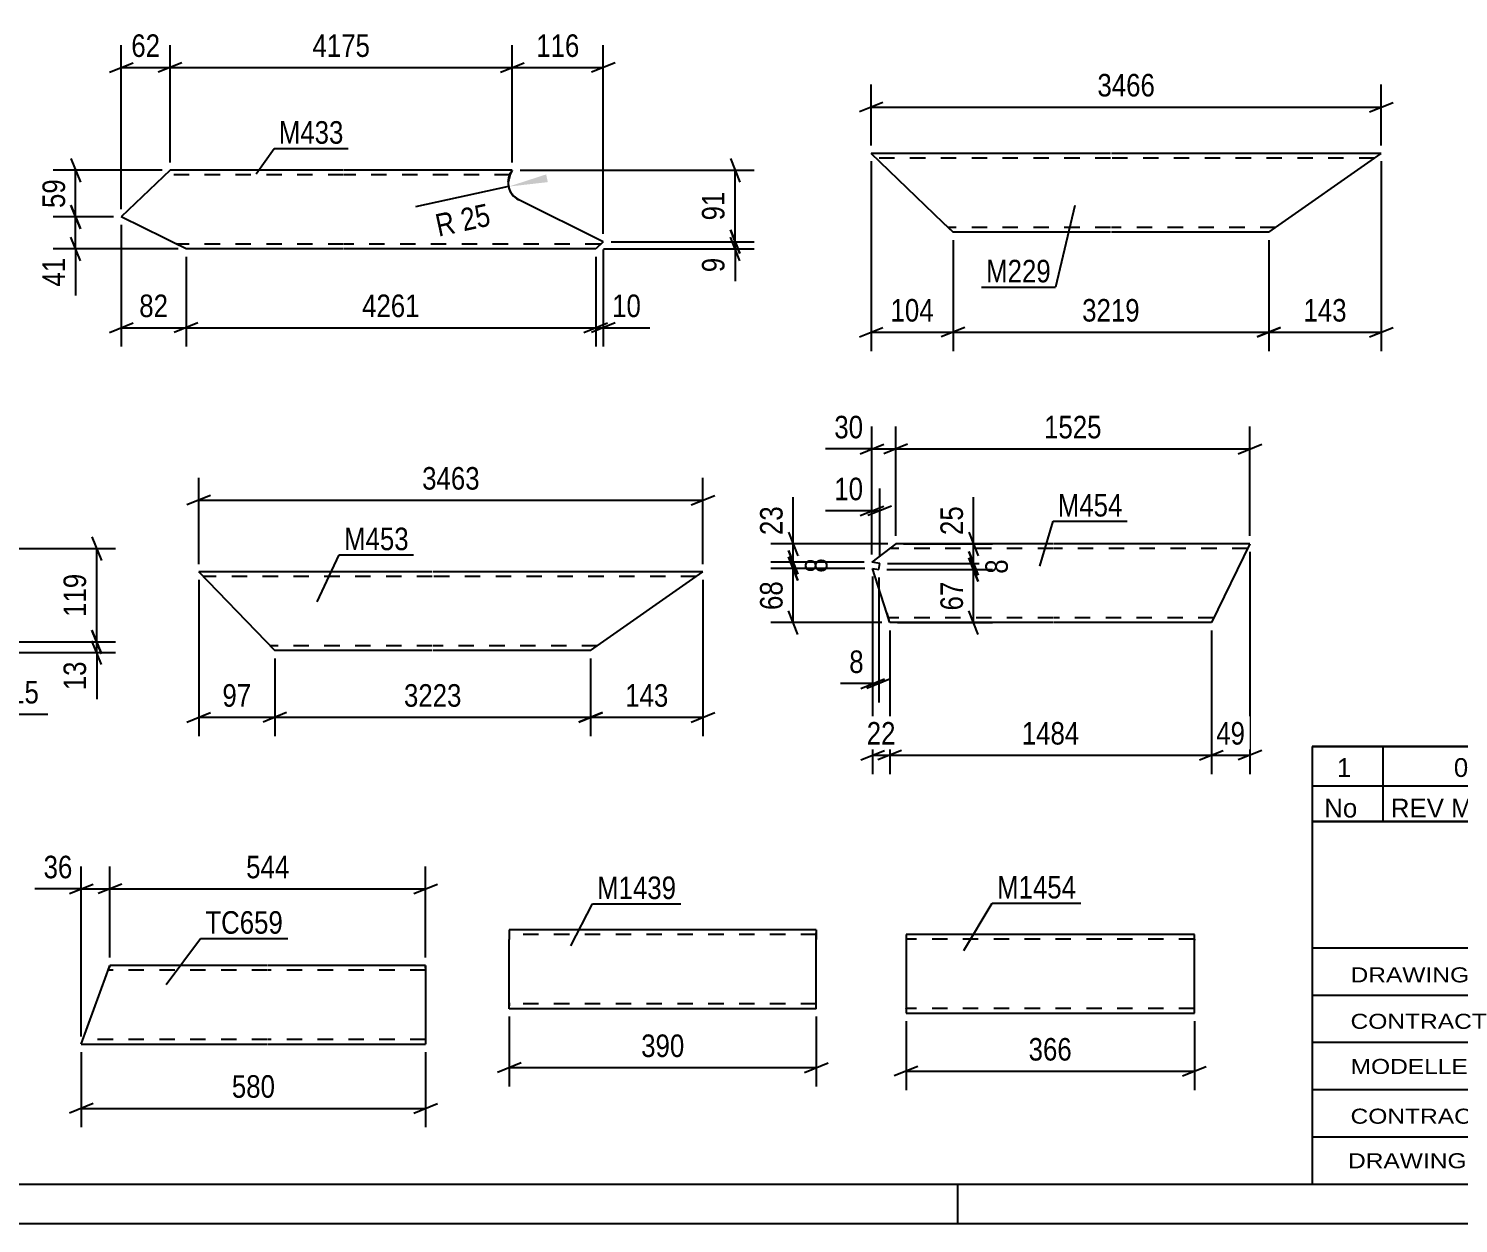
# Model space of a CAD drawing. Header units: millimetres. Extents: x 0 to 420, y 0 to 297.
# Drawn here: x 92 to 273.6, y 0 to 151.7 of the extents above; entities that cross this region are included whole.
import ezdxf

# ---------------------------------------------------------------- set-up
doc = ezdxf.new("R2010")
doc.units = ezdxf.units.MM
doc.linetypes.add('DXK_LINE_DOT2', pattern=[3.9198, 1.9599, -1.9599])
doc.styles.add('Arial Narrow', font='ARIALN.TTF', dxfattribs={"height": 0.2})

# ---------------------------------------------------------------- blocks, each defined once
blk = doc.blocks.new('Unknown-389636550-11126 - 39757')
at = {"color": 5, "linetype": 'Continuous'}
for p, q in [((5, 5), (415, 5)), ((210, 0), (210, 5)), ((0, 0), (420, 0))]:
    blk.add_line(p, q, dxfattribs=at)
blk = doc.blocks.new('Unknown-389636550-54330 - 39757')
at = {"color": 7, "linetype": 'Continuous'}
for p, q in [((255, 51.05), (255, 5)), ((255, 51.05), (415, 51.05)), ((415, 51), (415, 5)), ((255, 35), (415, 35)), ((295.14, 35), (295.14, 5)), ((255, 29), (415, 29)), ((397, 5.05), (397, 29.05)), ((255, 23), (415, 23)), ((339.14, 23), (339.14, 5)), ((255, 17), (415, 17)), ((255, 11), (397, 11)), ((255, 5), (415, 5))]:
    blk.add_line(p, q, dxfattribs=at)
at = {"color": 7, "style": 'Arial Narrow'}
for s, height, width, p in [('DRAWING TITLE', 1.9089, 1.425378, (259.88, 30.61)), ('TRUSS', 1.909, 1.425378, (296.81, 30.59)), ('CONTRACT', 1.909, 1.425378, (259.88, 24.71)), ('TERMINAL BUILDING', 1.9089, 1.425378, (297.06, 25.07)), ('MODELLED BY', 1.9089, 1.425378, (259.88, 18.98)), ('GSK', 1.909, 1.425378, (296.88, 19.04)), ('ISSUED', 1.909, 1.425378, (339.94, 18.64)), ('15.05.2026', 1.909, 1.425378, (356.69, 18.52)), ('CONTRACT NO', 1.9089, 1.425378, (259.88, 12.66)), ('AN-C-1376', 1.909, 1.425378, (297.23, 12.78)), ('SCALE', 1.909, 1.425378, (339.94, 12.65)), ('A1', 6.204, 1.25, (401.24, 7.2)), ('DRAWING No', 1.909, 1.425378, (259.56, 7)), ('[TR.6 - 1]', 1.909, 1.425378, (297.46, 6.99)), ('REVISION No.', 1.9089, 1.425378, (339.94, 5.77)), ('1', 3.34, 1.5, (376.91, 5.68))]:
    blk.add_text(s, height=height, dxfattribs=dict(at, width=width)).set_placement(p)
at = {"color": 7, "linetype": 'Continuous', "style": 'Arial Narrow'}
for s, height, width, p in [('PH #', 2.1, 1.42538, (402.4, 24.55)), ('202', 2.1, 1.42538, (403.19, 18.65)), ('NTS', 1.909, 1.425378, (357, 13.05))]:
    blk.add_text(s, height=height, dxfattribs=dict(at, width=width)).set_placement(p)
blk = doc.blocks.new('Unknown-389636550-54331 - 39757')
at = {"color": 7, "linetype": 'Continuous'}
for p, q in [((255, 60.55), (415, 60.55)), ((415, 60.55), (255, 60.55)), ((255, 60.55), (255, 55.55)), ((264, 60.55), (264, 55.55)), ((288, 60.55), (288, 55.55)), ((385, 60.55), (385, 55.55)), ((415, 60.55), (415, 55.55)), ((255, 55.55), (415, 55.55)), ((255, 55.55), (255, 51.05)), ((255, 55.55), (415, 55.55)), ((264, 55.55), (264, 51.05)), ((288, 55.55), (288, 51.05)), ((385, 55.55), (385, 51.05)), ((415, 55.55), (415, 51.05)), ((415, 51.05), (255, 51.05))]:
    blk.add_line(p, q, dxfattribs=at)
at = {"color": 7, "linetype": 'Continuous', "style": 'Arial Narrow'}
for s, height, width, p in [('1', 2.39, 1.196471, (258.16, 56.7)), ('0', 2.39, 1.196471, (273, 56.7)), ('ISSUED FOR CONSTRUCTION', 2.3861, 1.196471, (290, 56.7)), ('15.05.2026', 2.386, 1.196471, (391, 56.7)), ('No', 2.386, 1.2, (256.54, 51.55)), ('REV MARK', 2.386, 1.2, (265, 51.55)), ('REVISION DESCRIPTION', 2.3861, 1.2, (290, 51.55)), ('REV. DATE', 2.386, 1.2, (390.28, 51.55))]:
    blk.add_text(s, height=height, dxfattribs=dict(at, width=width)).set_placement(p)
blk = doc.blocks.new('Part-389636550-26538 - 26537')
at = {"color": 2, "linetype": 'Continuous'}
for p, q in [((202.11, 86.3), (199.09, 83.97)), ((222.11, 86.3), (202.11, 86.3)), ((247.1, 86.3), (222.21, 86.3)), ((247.1, 86.3), (242.21, 76.3)), ((200.08, 83.82), (199.09, 83.97)), ((199.96, 83.03), (200.08, 83.82)), ((200.96, 77.5), (199.17, 83.15)), ((199.17, 83.15), (199.96, 83.03)), ((201.32, 76.39), (200.96, 77.5)), ((201.35, 76.3), (201.32, 76.39)), ((222.11, 76.3), (201.35, 76.3)), ((242.21, 76.3), (222.21, 76.3))]:
    blk.add_line(p, q, dxfattribs=at)
at = {"color": 7, "linetype": 'DXK_LINE_DOT2'}
for p, q in [((222.11, 85.7), (201.33, 85.7)), ((246.8, 85.7), (222.21, 85.7)), ((200.96, 77.5), (201.23, 76.65)), ((222.11, 76.9), (201.15, 76.9)), ((242.5, 76.9), (222.21, 76.9))]:
    blk.add_line(p, q, dxfattribs=at)
blk = doc.blocks.new('Part-389636550-26547 - 26546')
at = {"color": 2, "linetype": 'Continuous'}
for p, q in [((122.09, 73.94), (113.59, 82.74)), ((143.25, 82.74), (113.59, 82.74)), ((177.63, 82.74), (143.35, 82.74)), ((163.35, 72.74), (177.63, 82.74)), ((122.09, 73.94), (123.25, 72.74)), ((143.25, 72.74), (123.25, 72.74)), ((163.35, 72.74), (143.35, 72.74))]:
    blk.add_line(p, q, dxfattribs=at)
at = {"color": 7, "linetype": 'DXK_LINE_DOT2'}
for p, q in [((143.25, 82.14), (114.17, 82.14)), ((176.78, 82.14), (143.35, 82.14)), ((123.16, 72.83), (122.09, 73.94)), ((143.25, 73.34), (122.67, 73.34)), ((164.21, 73.34), (143.35, 73.34))]:
    blk.add_line(p, q, dxfattribs=at)
blk = doc.blocks.new('Part-389636550-26587 - 26586')
at = {"color": 2, "linetype": 'Continuous'}
for p, q in [((101.86, 31.55), (102.3, 32.75)), ((122.3, 32.75), (102.3, 32.75)), ((142.4, 32.75), (122.4, 32.75)), ((142.4, 32.75), (142.4, 32.66)), ((98.66, 22.75), (101.86, 31.55)), ((142.4, 32.66), (142.4, 22.75)), ((98.66, 22.75), (122.3, 22.75)), ((122.4, 22.75), (142.4, 22.75))]:
    blk.add_line(p, q, dxfattribs=at)
at = {"color": 7, "linetype": 'DXK_LINE_DOT2'}
for p, q in [((102.3, 32.75), (102.27, 32.66)), ((142.4, 32.4), (142.4, 32.75)), ((122.3, 32.15), (102.08, 32.15)), ((102.27, 32.66), (102.17, 32.4)), ((142.4, 32.15), (122.4, 32.15)), ((98.66, 22.75), (98.69, 22.84)), ((122.3, 23.35), (98.88, 23.35)), ((142.4, 23.35), (122.4, 23.35))]:
    blk.add_line(p, q, dxfattribs=at)
blk = doc.blocks.new('Part-389636550-26607 - 26606')
at = {"color": 2, "linetype": 'Continuous'}
for p, q in [((109.95, 133.75), (103.74, 127.82)), ((131.97, 133.75), (109.95, 133.75)), ((153.41, 133.75), (132.07, 133.75)), ((153.14, 133.19), (152.96, 132.55)), ((153.41, 133.75), (153.14, 133.19)), ((152.89, 132.29), (152.96, 132.55)), ((154.22, 129.98), (153.48, 130.55)), ((164.97, 124.67), (154.22, 129.98)), ((111.97, 123.75), (103.74, 127.82)), ((131.97, 123.75), (111.97, 123.75)), ((164, 123.75), (132.07, 123.75)), ((164.97, 124.67), (164, 123.75))]:
    blk.add_line(p, q, dxfattribs=at)
at = {"color": 7, "linetype": 'DXK_LINE_DOT2'}
for p, q in [((131.97, 133.15), (109.32, 133.15)), ((153.12, 133.15), (132.07, 133.15)), ((152.89, 132.29), (152.96, 132.55)), ((152.96, 132.55), (152.89, 132.29)), ((152.96, 132.55), (152.89, 132.29)), ((154.22, 129.98), (153.48, 130.55)), ((153.48, 130.55), (154.22, 129.98)), ((153.48, 130.55), (154.22, 129.98)), ((111.97, 123.75), (110.4, 124.53)), ((131.97, 124.35), (110.76, 124.35)), ((164.63, 124.35), (132.07, 124.35))]:
    blk.add_line(p, q, dxfattribs=at)
at = {"color": 2, "linetype": 'Continuous'}
blk.add_arc((155.29, 132.13), 2.4, 176.2074, 221.2074, dxfattribs=at)
at = {"color": 7, "linetype": 'DXK_LINE_DOT2'}
blk.add_arc((155.29, 132.13), 2.4, 176.2074, 221.2074, dxfattribs=at)
blk.add_arc((155.29, 132.13), 2.4, 176.2074, 221.2074, dxfattribs=at)
blk.add_arc((155.29, 132.13), 2.4, 176.2074, 221.2074, dxfattribs=at)
blk = doc.blocks.new('Part-389636550-26615 - 26614')
at = {"color": 2, "linetype": 'Continuous'}
for p, q in [((208.15, 127.09), (198.99, 135.89)), ((229.4, 135.89), (198.99, 135.89)), ((263.78, 135.89), (229.5, 135.89)), ((249.5, 125.89), (263.78, 135.89)), ((208.15, 127.09), (209.4, 125.89)), ((229.4, 125.89), (209.4, 125.89)), ((249.5, 125.89), (229.5, 125.89))]:
    blk.add_line(p, q, dxfattribs=at)
at = {"color": 7, "linetype": 'DXK_LINE_DOT2'}
for p, q in [((229.4, 135.29), (199.62, 135.29)), ((262.92, 135.29), (229.5, 135.29)), ((209.31, 125.98), (208.15, 127.09)), ((229.4, 126.49), (208.78, 126.49)), ((250.36, 126.49), (229.5, 126.49))]:
    blk.add_line(p, q, dxfattribs=at)
blk = doc.blocks.new('Part-389636550-45151 - 45150')
at = {"color": 2, "linetype": 'Continuous'}
for p, q in [((240.04, 36.69), (203.43, 36.69)), ((203.43, 36.69), (203.43, 26.78)), ((240.04, 27.89), (240.04, 36.69)), ((240.04, 26.69), (240.04, 27.89)), ((203.43, 26.78), (203.43, 26.69)), ((203.43, 26.69), (240.04, 26.69))]:
    blk.add_line(p, q, dxfattribs=at)
at = {"color": 7, "linetype": 'DXK_LINE_DOT2'}
for p, q in [((240.04, 36.09), (203.43, 36.09)), ((240.04, 36.09), (240.04, 36.05)), ((240.04, 36.05), (240.04, 36.09)), ((240.04, 35.95), (240.04, 36.05)), ((240.04, 36.05), (240.04, 35.95)), ((203.43, 27.29), (203.43, 27.34)), ((240.04, 27.29), (203.43, 27.29)), ((240.04, 27.34), (240.04, 27.66)), ((240.04, 27.29), (240.04, 27.34))]:
    blk.add_line(p, q, dxfattribs=at)
blk = doc.blocks.new('Part-389636550-45161 - 45160')
at = {"color": 2, "linetype": 'Continuous'}
for p, q in [((153.02, 37.27), (153.02, 36.07)), ((192.02, 37.27), (153.02, 37.27)), ((192.02, 37.27), (192.02, 37.18)), ((192.02, 37.18), (192.02, 36.07)), ((153.02, 28.01), (153.02, 36.07)), ((192.02, 27.27), (192.02, 36.07)), ((153.02, 27.36), (153.02, 28.01)), ((153.02, 27.27), (153.02, 27.36)), ((192.02, 27.27), (153.02, 27.27))]:
    blk.add_line(p, q, dxfattribs=at)
at = {"color": 7, "linetype": 'DXK_LINE_DOT2'}
for p, q in [((192.02, 36.67), (153.02, 36.67)), ((192.02, 36.07), (192.02, 36.92)), ((153.02, 28.01), (153.02, 27.62)), ((153.02, 27.87), (153.02, 27.92)), ((192.02, 27.87), (153.02, 27.87)), ((153.02, 27.27), (153.02, 27.27)), ((192.02, 27.87), (192.02, 27.92))]:
    blk.add_line(p, q, dxfattribs=at)
blk = doc.blocks.new('StraightDimension-389636550-29077 - 26537')
at = {"color": 7, "linetype": 'Continuous'}
for p, q in [((211.4, 87.8), (212.6, 84.8)), ((203.11, 86.3), (214.4, 86.3)), ((212, 83.82), (212, 86.3)), ((201.08, 83.82), (214.4, 83.82)), ((212.6, 82.32), (211.4, 85.32))]:
    blk.add_line(p, q, dxfattribs=at)
at = {"color": 0}
blk.add_wipeout([(211.25, 91.68), (207.05, 91.68), (207.05, 86.82), (211.25, 86.82)], dxfattribs=at)
at = {"color": 7, "linetype": 'Continuous'}
blk.add_line((212, 86.3), (212, 92.21), dxfattribs=at)
blk.add_line((212, 86.3), (212, 92.21), dxfattribs=at)
at = {"color": 3, "style": 'Arial Narrow'}
blk.add_text('25', height=2.863, rotation=90.0002, dxfattribs=at).set_placement((210.65, 87.42))
blk = doc.blocks.new('StraightDimension-389636550-28878 - 26537')
at = {"color": 7, "linetype": 'Continuous'}
for p, q in [((247.1, 85.3), (247.1, 57.06)), ((242.21, 75.3), (242.21, 57.06)), ((240.71, 58.86), (243.71, 60.06)), ((248.6, 60.06), (245.6, 58.86)), ((242.21, 59.46), (247.1, 59.46))]:
    blk.add_line(p, q, dxfattribs=at)
at = {"color": 0}
blk.add_wipeout([(247.08, 60.21), (247.08, 64.41), (242.22, 64.41), (242.22, 60.21)], dxfattribs=at)
at = {"color": 3, "style": 'Arial Narrow'}
blk.add_text('49', height=2.863, dxfattribs=at).set_placement((242.82, 60.81))
blk = doc.blocks.new('StraightDimension-389636550-28984 - 26537')
at = {"color": 7, "linetype": 'Continuous'}
for p, q in [((188.49, 85.47), (189.69, 82.47)), ((198.09, 83.97), (186.69, 83.97)), ((189.69, 81.65), (188.49, 84.65)), ((189.09, 83.15), (189.09, 83.97)), ((198.17, 83.15), (186.69, 83.15))]:
    blk.add_line(p, q, dxfattribs=at)
at = {"color": 0}
blk.add_wipeout([(194.04, 85.07), (189.84, 85.07), (189.84, 82.04), (194.04, 82.04)], dxfattribs=at)
at = {"color": 3, "style": 'Arial Narrow'}
blk.add_text('8', height=2.86, rotation=90.0002, dxfattribs=at).set_placement((193.44, 82.64))
blk = doc.blocks.new('StraightDimension-389636550-28879 - 26537')
at = {"color": 7, "linetype": 'Continuous'}
for p, q in [((201.35, 75.3), (201.35, 57.06)), ((242.21, 75.3), (242.21, 57.06)), ((202.85, 60.06), (199.85, 58.86)), ((240.71, 58.86), (243.71, 60.06)), ((201.35, 59.46), (242.21, 59.46))]:
    blk.add_line(p, q, dxfattribs=at)
at = {"color": 0}
blk.add_wipeout([(226.03, 60.21), (226.03, 64.41), (217.52, 64.41), (217.52, 60.21)], dxfattribs=at)
at = {"color": 3, "style": 'Arial Narrow'}
blk.add_text('1484', height=2.863, dxfattribs=at).set_placement((218.12, 60.81))
blk = doc.blocks.new('StraightDimension-389636550-28983 - 26537')
at = {"color": 7, "linetype": 'Continuous'}
for p, q in [((188.49, 87.8), (189.69, 84.8)), ((201.11, 86.3), (186.24, 86.3)), ((189.69, 82.47), (188.49, 85.47)), ((189.09, 83.97), (189.09, 86.3)), ((198.09, 83.97), (186.24, 83.97))]:
    blk.add_line(p, q, dxfattribs=at)
at = {"color": 0}
blk.add_wipeout([(188.34, 91.68), (184.14, 91.68), (184.14, 86.82), (188.34, 86.82)], dxfattribs=at)
at = {"color": 7, "linetype": 'Continuous'}
blk.add_line((189.09, 86.3), (189.09, 92.21), dxfattribs=at)
blk.add_line((189.09, 86.3), (189.09, 92.21), dxfattribs=at)
at = {"color": 3, "style": 'Arial Narrow'}
blk.add_text('23', height=2.863, rotation=90.0002, dxfattribs=at).set_placement((187.74, 87.42))
blk = doc.blocks.new('StraightDimension-389636550-28880 - 26537')
at = {"color": 7, "linetype": 'Continuous'}
for p, q in [((199.17, 82.15), (199.17, 57.06)), ((201.35, 75.3), (201.35, 57.06)), ((197.67, 58.86), (200.67, 60.06)), ((202.85, 60.06), (199.85, 58.86)), ((199.17, 59.46), (201.35, 59.46))]:
    blk.add_line(p, q, dxfattribs=at)
at = {"color": 0}
blk.add_wipeout([(202.68, 60.21), (202.68, 64.41), (197.83, 64.41), (197.83, 60.21)], dxfattribs=at)
at = {"color": 3, "style": 'Arial Narrow'}
blk.add_text('22', height=2.863, dxfattribs=at).set_placement((198.43, 60.81))
blk = doc.blocks.new('StraightDimension-389636550-28959 - 26537')
at = {"color": 7, "linetype": 'Continuous'}
for p, q in [((199.17, 82.15), (199.17, 66.15)), ((199.96, 82.03), (199.96, 66.15)), ((197.67, 67.95), (200.67, 69.15)), ((201.46, 69.15), (198.46, 67.95)), ((199.17, 68.55), (199.96, 68.55))]:
    blk.add_line(p, q, dxfattribs=at)
at = {"color": 0}
blk.add_wipeout([(198.64, 69.3), (198.64, 73.5), (195.61, 73.5), (195.61, 69.3)], dxfattribs=at)
at = {"color": 7, "linetype": 'Continuous'}
blk.add_line((199.17, 68.55), (195.09, 68.55), dxfattribs=at)
blk.add_line((199.17, 68.55), (195.09, 68.55), dxfattribs=at)
at = {"color": 3, "style": 'Arial Narrow'}
blk.add_text('8', height=2.86, dxfattribs=at).set_placement((196.21, 69.9))
blk = doc.blocks.new('StraightDimension-389636550-28985 - 26537')
at = {"color": 7, "linetype": 'Continuous'}
for p, q in [((188.49, 84.65), (189.69, 81.65)), ((198.17, 83.15), (186.24, 83.15)), ((189.09, 76.3), (189.09, 83.15)), ((200.35, 76.3), (186.24, 76.3)), ((189.69, 74.8), (188.49, 77.8))]:
    blk.add_line(p, q, dxfattribs=at)
at = {"color": 0}
blk.add_wipeout([(188.34, 82.15), (184.14, 82.15), (184.14, 77.3), (188.34, 77.3)], dxfattribs=at)
at = {"color": 3, "style": 'Arial Narrow'}
blk.add_text('68', height=2.863, rotation=90.0002, dxfattribs=at).set_placement((187.74, 77.9))
blk = doc.blocks.new('StraightDimension-389636550-29078 - 26537')
at = {"color": 7, "linetype": 'Continuous'}
for p, q in [((201.08, 83.82), (214.85, 83.82)), ((211.4, 85.32), (212.6, 82.32)), ((212.6, 81.53), (211.4, 84.53)), ((212, 83.03), (212, 83.82)), ((200.96, 83.03), (214.85, 83.03))]:
    blk.add_line(p, q, dxfattribs=at)
at = {"color": 0}
blk.add_wipeout([(216.95, 84.94), (212.75, 84.94), (212.75, 81.91), (216.95, 81.91)], dxfattribs=at)
at = {"color": 3, "style": 'Arial Narrow'}
blk.add_text('8', height=2.86, rotation=90.0002, dxfattribs=at).set_placement((216.35, 82.51))
blk = doc.blocks.new('StraightDimension-389636550-29079 - 26537')
at = {"color": 7, "linetype": 'Continuous'}
for p, q in [((211.4, 84.53), (212.6, 81.53)), ((200.96, 83.03), (214.4, 83.03)), ((212, 76.3), (212, 83.03)), ((202.35, 76.3), (214.4, 76.3)), ((212.6, 74.8), (211.4, 77.8))]:
    blk.add_line(p, q, dxfattribs=at)
at = {"color": 0}
blk.add_wipeout([(211.25, 82.09), (207.05, 82.09), (207.05, 77.24), (211.25, 77.24)], dxfattribs=at)
at = {"color": 3, "style": 'Arial Narrow'}
blk.add_text('67', height=2.863, rotation=90.0002, dxfattribs=at).set_placement((210.65, 77.84))
blk = doc.blocks.new('StraightDimension-389636550-29250 - 26537')
at = {"color": 7, "linetype": 'Continuous'}
for p, q in [((199.09, 84.97), (199.09, 93.34)), ((200.08, 84.82), (200.08, 93.34)), ((197.59, 89.89), (200.59, 91.09)), ((201.58, 91.09), (198.58, 89.89)), ((199.09, 90.49), (200.08, 90.49))]:
    blk.add_line(p, q, dxfattribs=at)
at = {"color": 0}
blk.add_wipeout([(198.56, 91.24), (198.56, 95.44), (193.71, 95.44), (193.71, 91.24)], dxfattribs=at)
at = {"color": 7, "linetype": 'Continuous'}
blk.add_line((199.09, 90.49), (193.18, 90.49), dxfattribs=at)
blk.add_line((199.09, 90.49), (193.18, 90.49), dxfattribs=at)
at = {"color": 3, "style": 'Arial Narrow'}
blk.add_text('10', height=2.863, dxfattribs=at).set_placement((194.31, 91.84))
blk = doc.blocks.new('StraightDimension-389636550-29306 - 26537')
at = {"color": 7, "linetype": 'Continuous'}
for p, q in [((202.11, 87.3), (202.11, 101.2)), ((247.1, 87.3), (247.1, 101.2)), ((203.61, 98.95), (200.61, 97.75)), ((202.11, 98.35), (247.1, 98.35)), ((245.6, 97.75), (248.6, 98.95))]:
    blk.add_line(p, q, dxfattribs=at)
at = {"color": 0}
blk.add_wipeout([(228.86, 99.1), (228.86, 103.3), (220.35, 103.3), (220.35, 99.1)], dxfattribs=at)
at = {"color": 3, "style": 'Arial Narrow'}
blk.add_text('1525', height=2.863, dxfattribs=at).set_placement((220.95, 99.7))
blk = doc.blocks.new('StraightDimension-389636550-29307 - 26537')
at = {"color": 7, "linetype": 'Continuous'}
for p, q in [((199.09, 84.97), (199.09, 101.2)), ((202.11, 87.3), (202.11, 101.2)), ((197.59, 97.75), (200.59, 98.95)), ((199.09, 98.35), (202.11, 98.35)), ((203.61, 98.95), (200.61, 97.75))]:
    blk.add_line(p, q, dxfattribs=at)
at = {"color": 0}
blk.add_wipeout([(198.56, 99.1), (198.56, 103.3), (193.71, 103.3), (193.71, 99.1)], dxfattribs=at)
at = {"color": 7, "linetype": 'Continuous'}
blk.add_line((199.09, 98.35), (193.18, 98.35), dxfattribs=at)
blk.add_line((199.09, 98.35), (193.18, 98.35), dxfattribs=at)
at = {"color": 3, "style": 'Arial Narrow'}
blk.add_text('30', height=2.863, dxfattribs=at).set_placement((194.31, 99.7))
blk = doc.blocks.new('StraightDimension-389636550-28802 - 26546')
at = {"color": 7, "linetype": 'Continuous'}
for p, q in [((113.59, 81.74), (113.59, 61.87)), ((123.25, 71.74), (123.25, 61.87)), ((112.09, 63.67), (115.09, 64.87)), ((113.59, 64.27), (123.25, 64.27)), ((124.75, 64.87), (121.75, 63.67))]:
    blk.add_line(p, q, dxfattribs=at)
at = {"color": 0}
blk.add_wipeout([(120.85, 65.02), (120.85, 69.22), (115.99, 69.22), (115.99, 65.02)], dxfattribs=at)
at = {"color": 3, "style": 'Arial Narrow'}
blk.add_text('97', height=2.863, dxfattribs=at).set_placement((116.59, 65.62))
blk = doc.blocks.new('StraightDimension-389636550-28800 - 26546')
at = {"color": 7, "linetype": 'Continuous'}
for p, q in [((177.63, 81.74), (177.63, 61.87)), ((163.35, 71.74), (163.35, 61.87)), ((164.85, 64.87), (161.85, 63.67)), ((163.35, 64.27), (177.63, 64.27)), ((176.13, 63.67), (179.13, 64.87))]:
    blk.add_line(p, q, dxfattribs=at)
at = {"color": 0}
blk.add_wipeout([(173.84, 65.02), (173.84, 69.22), (167.15, 69.22), (167.15, 65.02)], dxfattribs=at)
at = {"color": 3, "style": 'Arial Narrow'}
blk.add_text('143', height=2.863, dxfattribs=at).set_placement((167.75, 65.62))
blk = doc.blocks.new('StraightDimension-389636550-28801 - 26546')
at = {"color": 7, "linetype": 'Continuous'}
for p, q in [((123.25, 71.74), (123.25, 61.87)), ((163.35, 71.74), (163.35, 61.87)), ((124.75, 64.87), (121.75, 63.67)), ((123.25, 64.27), (163.35, 64.27)), ((161.85, 63.67), (164.85, 64.87))]:
    blk.add_line(p, q, dxfattribs=at)
at = {"color": 0}
blk.add_wipeout([(147.56, 65.02), (147.56, 69.22), (139.05, 69.22), (139.05, 65.02)], dxfattribs=at)
at = {"color": 3, "style": 'Arial Narrow'}
blk.add_text('3223', height=2.863, dxfattribs=at).set_placement((139.65, 65.62))
blk = doc.blocks.new('StraightDimension-389636550-28862 - 26546')
at = {"color": 7, "linetype": 'Continuous'}
for p, q in [((113.59, 83.74), (113.59, 94.69)), ((177.63, 83.74), (177.63, 94.69)), ((115.09, 92.44), (112.09, 91.24)), ((113.59, 91.84), (177.63, 91.84)), ((176.13, 91.24), (179.13, 92.44))]:
    blk.add_line(p, q, dxfattribs=at)
at = {"color": 0}
blk.add_wipeout([(149.87, 92.59), (149.87, 96.79), (141.36, 96.79), (141.36, 92.59)], dxfattribs=at)
at = {"color": 3, "style": 'Arial Narrow'}
blk.add_text('3463', height=2.863, dxfattribs=at).set_placement((141.96, 93.19))
blk = doc.blocks.new('StraightDimension-389636550-38275 - 26586')
at = {"color": 7, "linetype": 'Continuous'}
for p, q in [((102.3, 33.75), (102.3, 45.33)), ((142.4, 33.75), (142.4, 45.33)), ((103.8, 43.08), (100.8, 41.88)), ((102.3, 42.48), (142.4, 42.48)), ((140.9, 41.88), (143.9, 43.08))]:
    blk.add_line(p, q, dxfattribs=at)
at = {"color": 0}
blk.add_wipeout([(125.69, 43.23), (125.69, 47.43), (119.01, 47.43), (119.01, 43.23)], dxfattribs=at)
at = {"color": 3, "style": 'Arial Narrow'}
blk.add_text('544', height=2.863, dxfattribs=at).set_placement((119.61, 43.83))
blk = doc.blocks.new('StraightDimension-389636550-38276 - 26586')
at = {"color": 7, "linetype": 'Continuous'}
for p, q in [((98.66, 23.75), (98.66, 45.33)), ((102.3, 33.75), (102.3, 45.33)), ((97.16, 41.88), (100.16, 43.08)), ((98.66, 42.48), (102.3, 42.48)), ((103.8, 43.08), (100.8, 41.88))]:
    blk.add_line(p, q, dxfattribs=at)
at = {"color": 0}
blk.add_wipeout([(98.13, 43.23), (98.13, 47.43), (93.28, 47.43), (93.28, 43.23)], dxfattribs=at)
at = {"color": 7, "linetype": 'Continuous'}
blk.add_line((98.66, 42.48), (92.75, 42.48), dxfattribs=at)
blk.add_line((98.66, 42.48), (92.75, 42.48), dxfattribs=at)
at = {"color": 3, "style": 'Arial Narrow'}
blk.add_text('36', height=2.863, dxfattribs=at).set_placement((93.88, 43.83))
blk = doc.blocks.new('StraightDimension-389636550-38366 - 26586')
at = {"color": 7, "linetype": 'Continuous'}
for p, q in [((98.66, 21.75), (98.66, 12.21)), ((142.4, 21.75), (142.4, 12.21)), ((100.16, 15.21), (97.16, 14.01)), ((98.66, 14.61), (142.4, 14.61)), ((140.9, 14.01), (143.9, 15.21))]:
    blk.add_line(p, q, dxfattribs=at)
at = {"color": 0}
blk.add_wipeout([(123.87, 15.36), (123.87, 19.56), (117.19, 19.56), (117.19, 15.36)], dxfattribs=at)
at = {"color": 3, "style": 'Arial Narrow'}
blk.add_text('580', height=2.863, dxfattribs=at).set_placement((117.79, 15.96))
blk = doc.blocks.new('StraightDimension-389636550-27973 - 26606')
at = {"color": 7, "linetype": 'Continuous'}
for p, q in [((103.74, 128.82), (103.74, 149.64)), ((109.95, 134.75), (109.95, 149.64)), ((102.24, 146.19), (105.24, 147.39)), ((111.45, 147.39), (108.45, 146.19)), ((103.74, 146.79), (109.95, 146.79))]:
    blk.add_line(p, q, dxfattribs=at)
at = {"color": 0}
blk.add_wipeout([(109.28, 147.54), (109.28, 151.74), (104.42, 151.74), (104.42, 147.54)], dxfattribs=at)
at = {"color": 3, "style": 'Arial Narrow'}
blk.add_text('62', height=2.863, dxfattribs=at).set_placement((105.02, 148.14))
blk = doc.blocks.new('StraightDimension-389636550-27886 - 26606')
at = {"color": 7, "linetype": 'Continuous'}
for p, q in [((103.74, 126.82), (103.74, 111.35)), ((111.97, 122.75), (111.97, 111.35)), ((102.24, 113.15), (105.24, 114.35)), ((103.74, 113.75), (111.97, 113.75)), ((113.47, 114.35), (110.47, 113.15))]:
    blk.add_line(p, q, dxfattribs=at)
at = {"color": 0}
blk.add_wipeout([(110.29, 114.5), (110.29, 118.7), (105.43, 118.7), (105.43, 114.5)], dxfattribs=at)
at = {"color": 3, "style": 'Arial Narrow'}
blk.add_text('82', height=2.863, dxfattribs=at).set_placement((106.03, 115.1))
blk = doc.blocks.new('StraightDimension-389636550-27971 - 26606')
at = {"color": 7, "linetype": 'Continuous'}
for p, q in [((153.41, 134.75), (153.41, 149.64)), ((164.97, 125.67), (164.97, 149.64)), ((151.91, 146.19), (154.91, 147.39)), ((166.47, 147.39), (163.47, 146.19)), ((153.41, 146.79), (164.97, 146.79))]:
    blk.add_line(p, q, dxfattribs=at)
at = {"color": 0}
blk.add_wipeout([(162.53, 147.54), (162.53, 151.74), (155.85, 151.74), (155.85, 147.54)], dxfattribs=at)
at = {"color": 3, "style": 'Arial Narrow'}
blk.add_text('116', height=2.863, dxfattribs=at).set_placement((156.45, 148.14))
blk = doc.blocks.new('StraightDimension-389636550-27884 - 26606')
at = {"color": 7, "linetype": 'Continuous'}
for p, q in [((164.97, 123.67), (164.97, 111.35)), ((164, 122.75), (164, 111.35)), ((162.5, 113.15), (165.5, 114.35)), ((166.47, 114.35), (163.47, 113.15)), ((164, 113.75), (164.97, 113.75))]:
    blk.add_line(p, q, dxfattribs=at)
at = {"color": 0}
blk.add_wipeout([(170.35, 114.5), (170.35, 118.7), (165.49, 118.7), (165.49, 114.5)], dxfattribs=at)
at = {"color": 7, "linetype": 'Continuous'}
blk.add_line((164.97, 113.75), (170.87, 113.75), dxfattribs=at)
blk.add_line((164.97, 113.75), (170.87, 113.75), dxfattribs=at)
at = {"color": 3, "style": 'Arial Narrow'}
blk.add_text('10', height=2.863, dxfattribs=at).set_placement((166.09, 115.1))
blk = doc.blocks.new('StraightDimension-389636550-27885 - 26606')
at = {"color": 7, "linetype": 'Continuous'}
for p, q in [((111.97, 122.75), (111.97, 111.35)), ((164, 122.75), (164, 111.35)), ((113.47, 114.35), (110.47, 113.15)), ((111.97, 113.75), (164, 113.75)), ((162.5, 113.15), (165.5, 114.35))]:
    blk.add_line(p, q, dxfattribs=at)
at = {"color": 0}
blk.add_wipeout([(142.24, 114.5), (142.24, 118.7), (133.73, 118.7), (133.73, 114.5)], dxfattribs=at)
at = {"color": 3, "style": 'Arial Narrow'}
blk.add_text('4261', height=2.863, dxfattribs=at).set_placement((134.33, 115.1))
blk = doc.blocks.new('StraightDimension-389636550-27972 - 26606')
at = {"color": 7, "linetype": 'Continuous'}
for p, q in [((109.95, 134.75), (109.95, 149.64)), ((153.41, 134.75), (153.41, 149.64)), ((111.45, 147.39), (108.45, 146.19)), ((151.91, 146.19), (154.91, 147.39)), ((109.95, 146.79), (153.41, 146.79))]:
    blk.add_line(p, q, dxfattribs=at)
at = {"color": 0}
blk.add_wipeout([(135.94, 147.54), (135.94, 151.74), (127.43, 151.74), (127.43, 147.54)], dxfattribs=at)
at = {"color": 3, "style": 'Arial Narrow'}
blk.add_text('4175', height=2.863, dxfattribs=at).set_placement((128.03, 148.14))
blk = doc.blocks.new('RadiusDimension-389636550-28231 - 26606')
at = {"linetype": 'Continuous'}
blk.add_hatch(color=7, dxfattribs=at).paths.add_polyline_path([(157.92, 132.24), (152.93, 131.67), (157.71, 133.22)])
at = {"color": 7, "linetype": 'Continuous'}
blk.add_line((152.93, 131.67), (141.12, 129.12), dxfattribs=at)
blk.add_arc((155.36, 132.2), 2.49, 141.5703, 242.8068, dxfattribs=at)
at = {"color": 0}
blk.add_wipeout([(151.53, 126.31), (150.64, 130.41), (142.68, 128.69), (143.57, 124.59)], dxfattribs=at)
at = {"color": 3, "style": 'Arial Narrow'}
blk.add_text('R 25', height=2.863, rotation=12.1868, dxfattribs=at).set_placement((144.03, 125.3))
blk = doc.blocks.new('StraightDimension-389636550-38086 - 26606')
at = {"color": 7, "linetype": 'Continuous'}
for p, q in [((97.35, 135.25), (98.55, 132.25)), ((108.95, 133.75), (95.1, 133.75)), ((97.95, 127.82), (97.95, 133.75)), ((98.55, 126.32), (97.35, 129.32)), ((102.74, 127.82), (95.1, 127.82))]:
    blk.add_line(p, q, dxfattribs=at)
at = {"color": 0}
blk.add_wipeout([(97.2, 133.21), (93, 133.21), (93, 128.35), (97.2, 128.35)], dxfattribs=at)
at = {"color": 3, "style": 'Arial Narrow'}
blk.add_text('59', height=2.863, rotation=90.0002, dxfattribs=at).set_placement((96.6, 128.95))
blk = doc.blocks.new('StraightDimension-389636550-38087 - 26606')
at = {"color": 7, "linetype": 'Continuous'}
for p, q in [((97.35, 129.32), (98.55, 126.32)), ((102.74, 127.82), (95.1, 127.82)), ((97.95, 123.75), (97.95, 127.82)), ((110.97, 123.75), (95.1, 123.75)), ((98.55, 122.25), (97.35, 125.25))]:
    blk.add_line(p, q, dxfattribs=at)
at = {"color": 0}
blk.add_wipeout([(97.2, 123.22), (93, 123.22), (93, 118.37), (97.2, 118.37)], dxfattribs=at)
at = {"color": 7, "linetype": 'Continuous'}
blk.add_line((97.95, 123.75), (97.95, 117.84), dxfattribs=at)
blk.add_line((97.95, 123.75), (97.95, 117.84), dxfattribs=at)
at = {"color": 3, "style": 'Arial Narrow'}
blk.add_text('41', height=2.863, rotation=90.0002, dxfattribs=at).set_placement((96.6, 118.97))
blk = doc.blocks.new('StraightDimension-389636550-38146 - 26606')
at = {"color": 7, "linetype": 'Continuous'}
for p, q in [((181.11, 135.25), (182.31, 132.25)), ((154.41, 133.75), (184.11, 133.75)), ((181.71, 124.67), (181.71, 133.75)), ((182.31, 123.17), (181.11, 126.17)), ((165.97, 124.67), (184.11, 124.67))]:
    blk.add_line(p, q, dxfattribs=at)
at = {"color": 0}
blk.add_wipeout([(180.96, 131.64), (176.76, 131.64), (176.76, 126.78), (180.96, 126.78)], dxfattribs=at)
at = {"color": 3, "style": 'Arial Narrow'}
blk.add_text('91', height=2.863, rotation=90.0002, dxfattribs=at).set_placement((180.36, 127.38))
blk = doc.blocks.new('StraightDimension-389636550-38147 - 26606')
at = {"color": 7, "linetype": 'Continuous'}
for p, q in [((181.11, 126.17), (182.31, 123.17)), ((165, 123.75), (184.11, 123.75)), ((165.97, 124.67), (184.11, 124.67)), ((182.31, 122.25), (181.11, 125.25)), ((181.71, 123.75), (181.71, 124.67))]:
    blk.add_line(p, q, dxfattribs=at)
at = {"color": 0}
blk.add_wipeout([(180.96, 123.22), (176.76, 123.22), (176.76, 120.2), (180.96, 120.2)], dxfattribs=at)
at = {"color": 7, "linetype": 'Continuous'}
blk.add_line((181.71, 123.75), (181.71, 119.67), dxfattribs=at)
blk.add_line((181.71, 123.75), (181.71, 119.67), dxfattribs=at)
at = {"color": 3, "style": 'Arial Narrow'}
blk.add_text('9', height=2.86, rotation=90.0002, dxfattribs=at).set_placement((180.36, 120.8))
blk = doc.blocks.new('StraightDimension-389636550-28558 - 26614')
at = {"color": 7, "linetype": 'Continuous'}
for p, q in [((209.4, 124.89), (209.4, 110.78)), ((249.5, 124.89), (249.5, 110.78)), ((210.9, 113.78), (207.9, 112.58)), ((209.4, 113.18), (249.5, 113.18)), ((248, 112.58), (251, 113.78))]:
    blk.add_line(p, q, dxfattribs=at)
at = {"color": 0}
blk.add_wipeout([(233.71, 113.93), (233.71, 118.13), (225.19, 118.13), (225.19, 113.93)], dxfattribs=at)
at = {"color": 3, "style": 'Arial Narrow'}
blk.add_text('3219', height=2.863, dxfattribs=at).set_placement((225.79, 114.53))
blk = doc.blocks.new('StraightDimension-389636550-28559 - 26614')
at = {"color": 7, "linetype": 'Continuous'}
for p, q in [((198.99, 134.89), (198.99, 110.78)), ((209.4, 124.89), (209.4, 110.78)), ((197.49, 112.58), (200.49, 113.78)), ((198.99, 113.18), (209.4, 113.18)), ((210.9, 113.78), (207.9, 112.58))]:
    blk.add_line(p, q, dxfattribs=at)
at = {"color": 0}
blk.add_wipeout([(207.54, 113.93), (207.54, 118.13), (200.85, 118.13), (200.85, 113.93)], dxfattribs=at)
at = {"color": 3, "style": 'Arial Narrow'}
blk.add_text('104', height=2.863, dxfattribs=at).set_placement((201.45, 114.53))
blk = doc.blocks.new('StraightDimension-389636550-28557 - 26614')
at = {"color": 7, "linetype": 'Continuous'}
for p, q in [((263.78, 134.89), (263.78, 110.78)), ((249.5, 124.89), (249.5, 110.78)), ((251, 113.78), (248, 112.58)), ((249.5, 113.18), (263.78, 113.18)), ((262.28, 112.58), (265.28, 113.78))]:
    blk.add_line(p, q, dxfattribs=at)
at = {"color": 0}
blk.add_wipeout([(259.98, 113.93), (259.98, 118.13), (253.3, 118.13), (253.3, 113.93)], dxfattribs=at)
at = {"color": 3, "style": 'Arial Narrow'}
blk.add_text('143', height=2.863, dxfattribs=at).set_placement((253.9, 114.53))
blk = doc.blocks.new('StraightDimension-389636550-28619 - 26614')
at = {"color": 7, "linetype": 'Continuous'}
for p, q in [((198.99, 136.89), (198.99, 144.62)), ((263.78, 136.89), (263.78, 144.62)), ((200.49, 142.37), (197.49, 141.17)), ((198.99, 141.77), (263.78, 141.77)), ((262.28, 141.17), (265.28, 142.37))]:
    blk.add_line(p, q, dxfattribs=at)
at = {"color": 0}
blk.add_wipeout([(235.64, 142.52), (235.64, 146.72), (227.13, 146.72), (227.13, 142.52)], dxfattribs=at)
at = {"color": 3, "style": 'Arial Narrow'}
blk.add_text('3466', height=2.863, dxfattribs=at).set_placement((227.73, 143.12))
blk = doc.blocks.new('StraightDimension-389636550-35683 - 11363')
at = {"color": 7, "linetype": 'Continuous'}
for p, q in [((100.02, 75.34), (101.22, 72.34)), ((89.5, 73.84), (103.02, 73.84)), ((101.22, 70.99), (100.02, 73.99)), ((100.62, 72.49), (100.62, 73.84)), ((88.03, 72.49), (103.02, 72.49))]:
    blk.add_line(p, q, dxfattribs=at)
at = {"color": 0}
blk.add_wipeout([(99.87, 71.97), (95.67, 71.97), (95.67, 67.11), (99.87, 67.11)], dxfattribs=at)
at = {"color": 7, "linetype": 'Continuous'}
blk.add_line((100.62, 72.49), (100.62, 66.58), dxfattribs=at)
blk.add_line((100.62, 72.49), (100.62, 66.58), dxfattribs=at)
at = {"color": 3, "style": 'Arial Narrow'}
blk.add_text('13', height=2.863, rotation=90.0002, dxfattribs=at).set_placement((99.27, 67.71))
blk = doc.blocks.new('StraightDimension-389636550-34964 - 11363')
at = {"color": 7, "linetype": 'Continuous'}
for p, q in [((88.5, 72.84), (88.5, 62.28)), ((87.03, 71.49), (87.03, 62.28)), ((85.53, 64.08), (88.53, 65.28)), ((90, 65.28), (87, 64.08)), ((87.03, 64.68), (88.5, 64.68))]:
    blk.add_line(p, q, dxfattribs=at)
at = {"color": 0}
blk.add_wipeout([(93.89, 65.43), (93.89, 69.63), (89.03, 69.63), (89.03, 65.43)], dxfattribs=at)
at = {"color": 7, "linetype": 'Continuous'}
blk.add_line((88.5, 64.68), (94.41, 64.68), dxfattribs=at)
blk.add_line((88.5, 64.68), (94.41, 64.68), dxfattribs=at)
at = {"color": 3, "style": 'Arial Narrow'}
blk.add_text('15', height=2.863, dxfattribs=at).set_placement((89.63, 66.03))
blk = doc.blocks.new('StraightDimension-389636550-35682 - 11363')
at = {"color": 7, "linetype": 'Continuous'}
for p, q in [((100.02, 87.19), (101.22, 84.19)), ((78.67, 85.69), (103.02, 85.69)), ((100.62, 73.84), (100.62, 85.69)), ((101.22, 72.34), (100.02, 75.34)), ((89.5, 73.84), (103.02, 73.84))]:
    blk.add_line(p, q, dxfattribs=at)
at = {"color": 0}
blk.add_wipeout([(99.87, 83.11), (95.67, 83.11), (95.67, 76.42), (99.87, 76.42)], dxfattribs=at)
at = {"color": 3, "style": 'Arial Narrow'}
blk.add_text('119', height=2.863, rotation=90.0002, dxfattribs=at).set_placement((99.27, 77.02))
blk = doc.blocks.new('StraightDimension-389636550-45350 - 45150')
at = {"color": 7, "linetype": 'Continuous'}
for p, q in [((203.43, 25.69), (203.43, 16.93)), ((240.04, 25.69), (240.04, 16.93)), ((204.93, 19.93), (201.93, 18.73)), ((203.43, 19.33), (240.04, 19.33)), ((238.54, 18.73), (241.54, 19.93))]:
    blk.add_line(p, q, dxfattribs=at)
at = {"color": 0}
blk.add_wipeout([(225.08, 20.08), (225.08, 24.28), (218.39, 24.28), (218.39, 20.08)], dxfattribs=at)
at = {"color": 3, "style": 'Arial Narrow'}
blk.add_text('366', height=2.863, dxfattribs=at).set_placement((218.99, 20.68))
blk = doc.blocks.new('StraightDimension-389636550-45354 - 45160')
at = {"color": 7, "linetype": 'Continuous'}
for p, q in [((153.02, 26.27), (153.02, 17.38)), ((192.02, 26.27), (192.02, 17.38)), ((154.52, 20.38), (151.52, 19.18)), ((190.52, 19.18), (193.52, 20.38)), ((153.02, 19.78), (192.02, 19.78))]:
    blk.add_line(p, q, dxfattribs=at)
at = {"color": 0}
blk.add_wipeout([(175.86, 20.53), (175.86, 24.73), (169.18, 24.73), (169.18, 20.53)], dxfattribs=at)
at = {"color": 3, "style": 'Arial Narrow'}
blk.add_text('390', height=2.863, dxfattribs=at).set_placement((169.78, 21.13))
blk = doc.blocks.new('Mark-389636550-26998 - 26537')
at = {"color": 0}
blk.add_wipeout([(230.91, 89.77), (230.91, 92.77), (222.69, 92.77), (222.69, 89.77)], dxfattribs=at)
blk.add_wipeout([(230.91, 89.77), (230.91, 92.77), (222.69, 92.77), (222.69, 89.77)], dxfattribs=at)
at = {"color": 30, "linetype": 'Continuous'}
for p, q in [((220.41, 83.46), (222.09, 89.17)), ((222.09, 89.17), (231.51, 89.17))]:
    blk.add_line(p, q, dxfattribs=at)
at = {"color": 3, "style": 'Arial Narrow'}
blk.add_text('M454', height=2.863, dxfattribs=at).set_placement((222.69, 89.77))
blk = doc.blocks.new('Mark-389636550-26992 - 26546')
at = {"color": 0}
blk.add_wipeout([(140.26, 85.5), (140.26, 88.5), (132.04, 88.5), (132.04, 85.5)], dxfattribs=at)
blk.add_wipeout([(140.26, 85.5), (140.26, 88.5), (132.04, 88.5), (132.04, 85.5)], dxfattribs=at)
at = {"color": 30, "linetype": 'Continuous'}
for p, q in [((128.63, 78.93), (131.44, 84.9)), ((131.44, 84.9), (140.86, 84.9))]:
    blk.add_line(p, q, dxfattribs=at)
at = {"color": 3, "style": 'Arial Narrow'}
blk.add_text('M453', height=2.863, dxfattribs=at).set_placement((132.04, 85.5))
blk = doc.blocks.new('Mark-389636550-26983 - 26586')
at = {"color": 0}
blk.add_wipeout([(124.28, 36.79), (124.28, 39.79), (114.42, 39.79), (114.42, 36.79)], dxfattribs=at)
blk.add_wipeout([(124.28, 36.79), (124.28, 39.79), (114.42, 39.79), (114.42, 36.79)], dxfattribs=at)
at = {"color": 30, "linetype": 'Continuous'}
for p, q in [((109.43, 30.36), (113.82, 36.19)), ((113.82, 36.19), (124.88, 36.19))]:
    blk.add_line(p, q, dxfattribs=at)
at = {"color": 3, "style": 'Arial Narrow'}
blk.add_text('TC659', height=2.863, dxfattribs=at).set_placement((114.42, 36.79))
blk = doc.blocks.new('Mark-389636550-26977 - 26606')
at = {"color": 0}
blk.add_wipeout([(131.97, 137.12), (131.97, 140.12), (123.75, 140.12), (123.75, 137.12)], dxfattribs=at)
blk.add_wipeout([(131.97, 137.12), (131.97, 140.12), (123.75, 140.12), (123.75, 137.12)], dxfattribs=at)
at = {"color": 30, "linetype": 'Continuous'}
for p, q in [((120.87, 133.31), (123.15, 136.52)), ((123.15, 136.52), (132.57, 136.52))]:
    blk.add_line(p, q, dxfattribs=at)
at = {"color": 3, "style": 'Arial Narrow'}
blk.add_text('M433', height=2.863, dxfattribs=at).set_placement((123.75, 137.12))
blk = doc.blocks.new('Mark-389636550-26974 - 26614')
at = {"color": 0}
blk.add_wipeout([(221.81, 119.51), (221.81, 122.51), (213.59, 122.51), (213.59, 119.51)], dxfattribs=at)
blk.add_wipeout([(221.81, 119.51), (221.81, 122.51), (213.59, 122.51), (213.59, 119.51)], dxfattribs=at)
at = {"color": 30, "linetype": 'Continuous'}
for p in [(224.86, 129.27), (212.99, 118.91)]:
    blk.add_line(p, (222.41, 118.91), dxfattribs=at)
at = {"color": 3, "style": 'Arial Narrow'}
blk.add_text('M229', height=2.863, dxfattribs=at).set_placement((213.59, 119.51))
blk = doc.blocks.new('Mark-389636550-45423 - 45150')
at = {"color": 0}
blk.add_wipeout([(225.03, 41.26), (225.03, 44.26), (214.98, 44.26), (214.98, 41.26)], dxfattribs=at)
blk.add_wipeout([(225.03, 41.26), (225.03, 44.26), (214.98, 44.26), (214.98, 41.26)], dxfattribs=at)
at = {"color": 30, "linetype": 'Continuous'}
for p, q in [((210.78, 34.66), (214.38, 40.66)), ((214.38, 40.66), (225.63, 40.66))]:
    blk.add_line(p, q, dxfattribs=at)
at = {"color": 3, "style": 'Arial Narrow'}
blk.add_text('M1454', height=2.863, dxfattribs=at).set_placement((214.98, 41.26))
blk = doc.blocks.new('Mark-389636550-45426 - 45160')
at = {"color": 0}
blk.add_wipeout([(174.23, 41.19), (174.23, 44.19), (164.18, 44.19), (164.18, 41.19)], dxfattribs=at)
blk.add_wipeout([(174.23, 41.19), (174.23, 44.19), (164.18, 44.19), (164.18, 41.19)], dxfattribs=at)
at = {"color": 30, "linetype": 'Continuous'}
for p, q in [((160.85, 35.24), (163.58, 40.59)), ((163.58, 40.59), (174.83, 40.59))]:
    blk.add_line(p, q, dxfattribs=at)
at = {"color": 3, "style": 'Arial Narrow'}
blk.add_text('M1439', height=2.863, dxfattribs=at).set_placement((164.18, 41.19))

msp = doc.modelspace()

# ---------------------------------------------------------------- block references
for name in ['Unknown-389636550-11126 - 39757', 'Part-389636550-26615 - 26614', 'Part-389636550-26607 - 26606', 'Part-389636550-26538 - 26537', 'Part-389636550-26547 - 26546', 'Unknown-389636550-54331 - 39757', 'Unknown-389636550-54330 - 39757', 'Part-389636550-45161 - 45160', 'Part-389636550-45151 - 45150', 'Part-389636550-26587 - 26586']:
    msp.add_blockref(name, (0, 0))

# ---------------------------------------------------------------- next in the draw order: block references
for name in ['StraightDimension-389636550-27973 - 26606', 'StraightDimension-389636550-27971 - 26606', 'StraightDimension-389636550-28619 - 26614', 'StraightDimension-389636550-27886 - 26606', 'StraightDimension-389636550-27884 - 26606', 'StraightDimension-389636550-28558 - 26614', 'StraightDimension-389636550-28862 - 26546', 'StraightDimension-389636550-29077 - 26537', 'StraightDimension-389636550-28984 - 26537', 'StraightDimension-389636550-28878 - 26537', 'StraightDimension-389636550-28802 - 26546', 'StraightDimension-389636550-28800 - 26546', 'StraightDimension-389636550-35683 - 11363', 'StraightDimension-389636550-38275 - 26586', 'Mark-389636550-45426 - 45160', 'Mark-389636550-45423 - 45150', 'StraightDimension-389636550-45354 - 45160', 'StraightDimension-389636550-45350 - 45150', 'StraightDimension-389636550-38366 - 26586']:
    msp.add_blockref(name, (0, 0))

# ---------------------------------------------------------------- next in the draw order: block references
for name in ['StraightDimension-389636550-27972 - 26606', 'StraightDimension-389636550-28559 - 26614', 'StraightDimension-389636550-28557 - 26614', 'RadiusDimension-389636550-28231 - 26606', 'Mark-389636550-26974 - 26614', 'StraightDimension-389636550-27885 - 26606', 'StraightDimension-389636550-28983 - 26537', 'Mark-389636550-26992 - 26546', 'StraightDimension-389636550-28879 - 26537', 'StraightDimension-389636550-34964 - 11363', 'StraightDimension-389636550-28801 - 26546', 'StraightDimension-389636550-38276 - 26586', 'Mark-389636550-26983 - 26586']:
    msp.add_blockref(name, (0, 0))

# ---------------------------------------------------------------- next in the draw order: block references
for name in ['Mark-389636550-26977 - 26606', 'StraightDimension-389636550-38086 - 26606', 'StraightDimension-389636550-38146 - 26606', 'StraightDimension-389636550-35682 - 11363', 'StraightDimension-389636550-28880 - 26537']:
    msp.add_blockref(name, (0, 0))

# ---------------------------------------------------------------- next in the draw order: block references
for name in ['StraightDimension-389636550-38087 - 26606', 'StraightDimension-389636550-38147 - 26606', 'StraightDimension-389636550-28959 - 26537']:
    msp.add_blockref(name, (0, 0))

# ---------------------------------------------------------------- next in the draw order: block references
msp.add_blockref('StraightDimension-389636550-28985 - 26537', (0, 0))

# ---------------------------------------------------------------- next in the draw order: block references
msp.add_blockref('StraightDimension-389636550-29078 - 26537', (0, 0))

# ---------------------------------------------------------------- next in the draw order: block references
msp.add_blockref('StraightDimension-389636550-29079 - 26537', (0, 0))

# ---------------------------------------------------------------- next in the draw order: block references
msp.add_blockref('StraightDimension-389636550-29250 - 26537', (0, 0))

# ---------------------------------------------------------------- next in the draw order: block references
msp.add_blockref('StraightDimension-389636550-29306 - 26537', (0, 0))

# ---------------------------------------------------------------- next in the draw order: block references
for name in ['StraightDimension-389636550-29307 - 26537', 'Mark-389636550-26998 - 26537']:
    msp.add_blockref(name, (0, 0))

doc.saveas('drawing.dxf')
